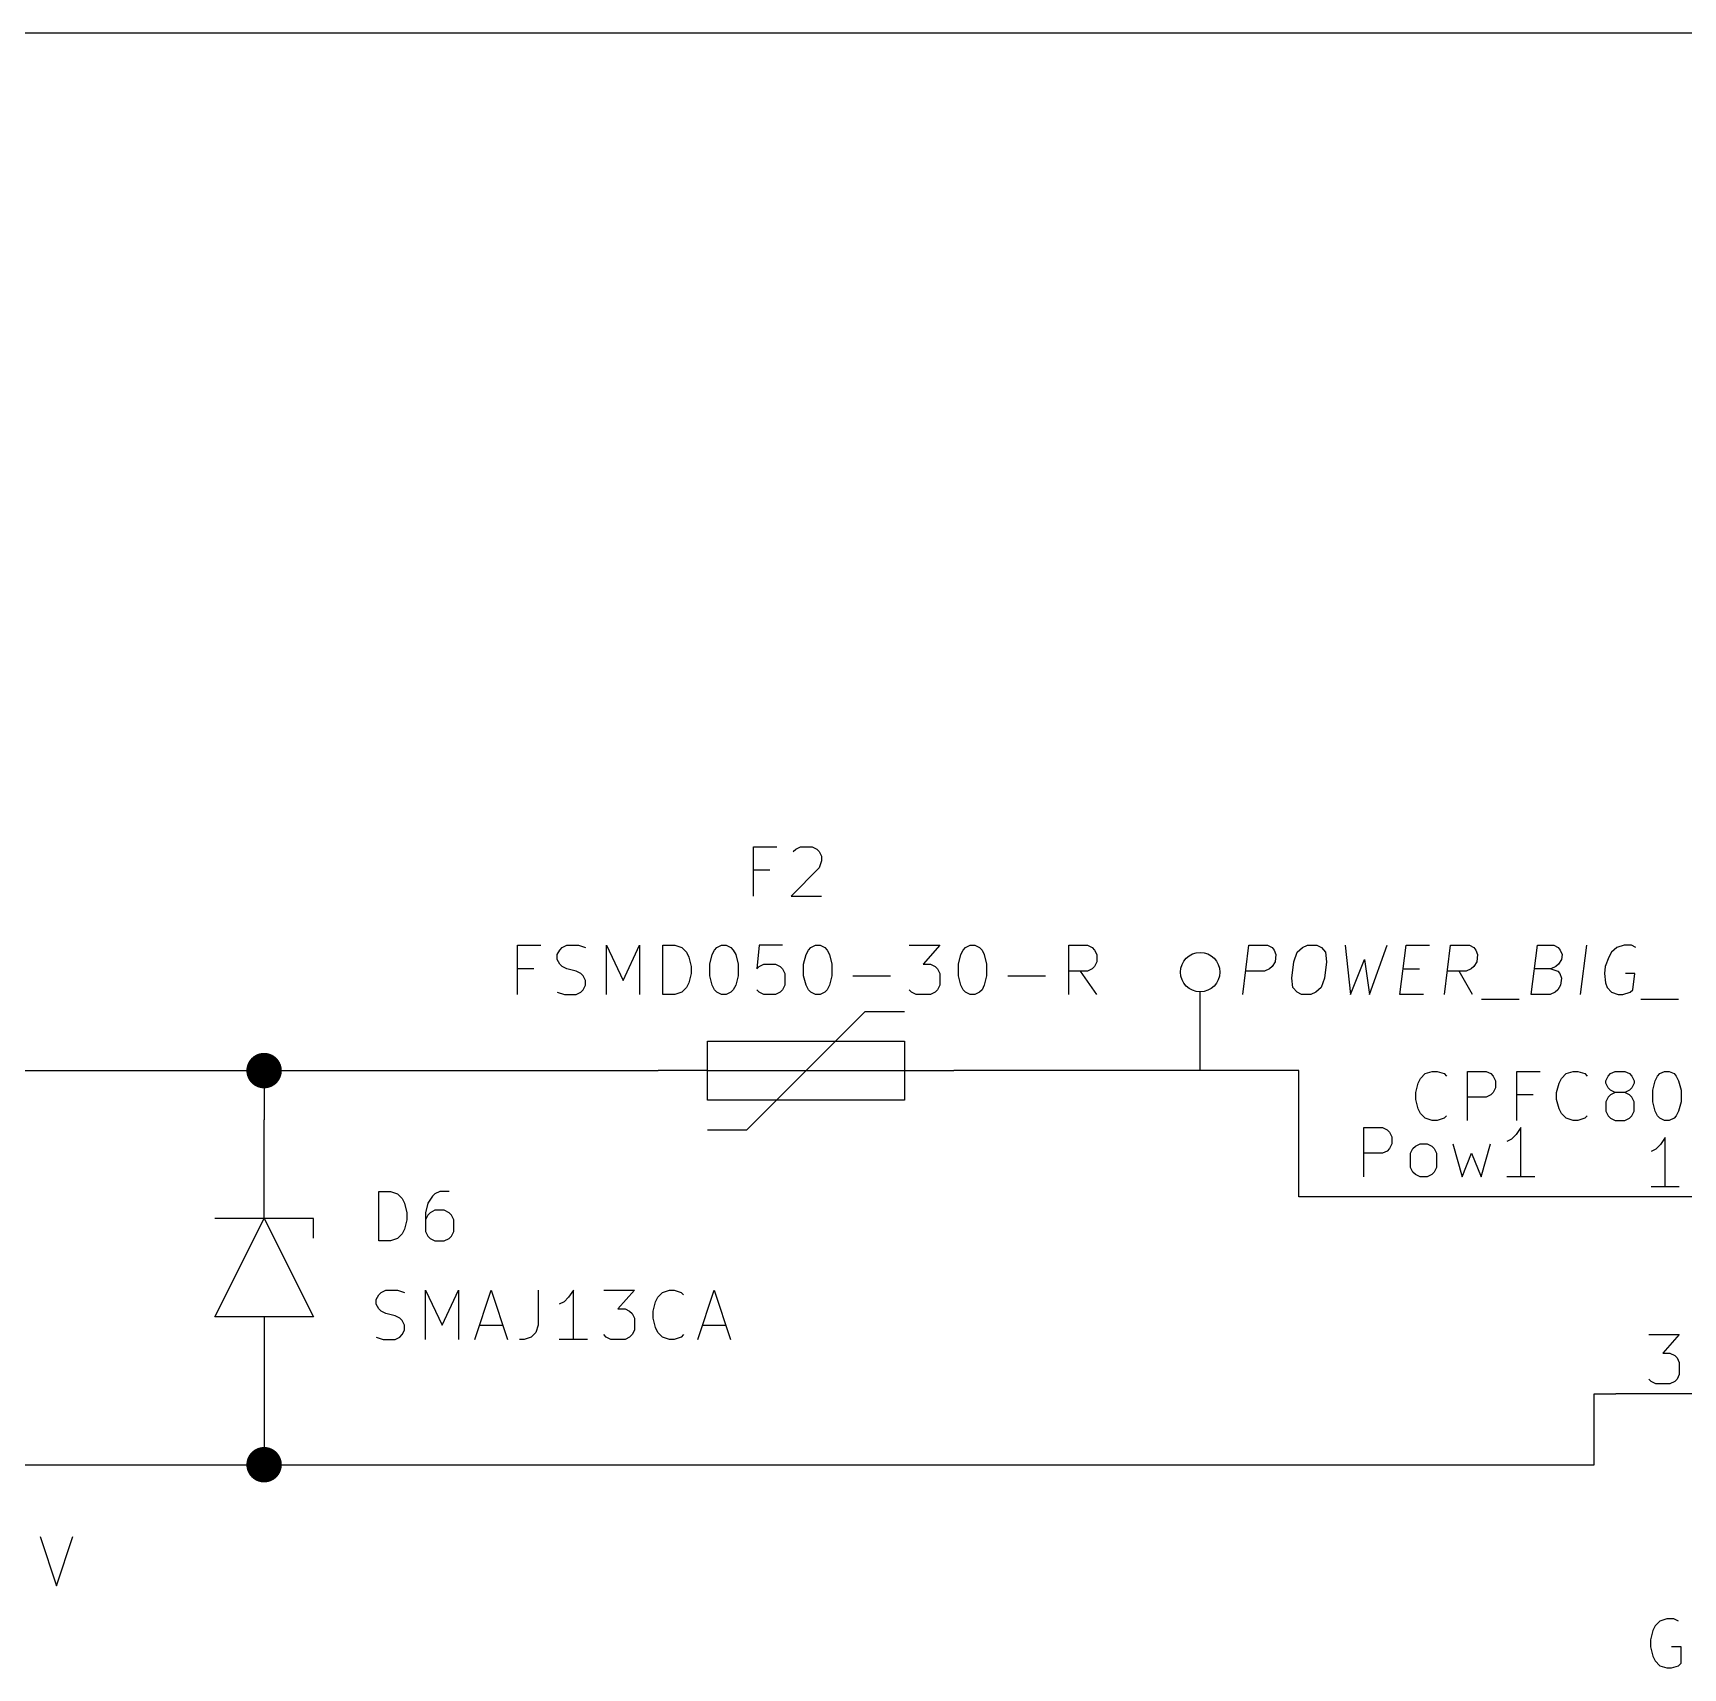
# Model space of a CAD drawing. Extents: x 0.3 to 16.3, y -11.7 to -0.2.
# Drawn here: x 6.615 to 8.29, y -1.856 to -0.197 of the extents above; entities that cross this region are included whole.
import ezdxf

# ---------------------------------------------------------------- set-up
doc = ezdxf.new("R2010")
doc.units = 0
doc.header["$MEASUREMENT"] = 0
for name, color, linetype in [('CYAN2', 4, 'CONTINUOUS'), ('GRAY1', 251, 'CONTINUOUS'), ('GREEN3', 91, 'CONTINUOUS'), ('MAGENTA2', 6, 'CONTINUOUS'), ('RED2', 1, 'CONTINUOUS'), ('RED3', 11, 'CONTINUOUS')]:
    doc.layers.add(name, color=color, linetype=linetype)

msp = doc.modelspace()

# ---------------------------------------------------------------- linework, layer by layer
at = {"layer": 'CYAN2', "linetype": 'CONTINUOUS'}
for p, q in [((7.3467, -1.0728), (7.3467, -1.0228)), ((7.3467, -1.0228), (7.3705, -1.0228)), ((7.3467, -1.0728), (7.3467, -1.0228)), ((7.3467, -1.0228), (7.3705, -1.0228)), ((7.3871, -1.0276), (7.3895, -1.0252)), ((7.3871, -1.0276), (7.3895, -1.0252)), ((7.3895, -1.0252), (7.3943, -1.0228)), ((7.3895, -1.0252), (7.3943, -1.0228)), ((7.3943, -1.0228), (7.4062, -1.0228)), ((7.3943, -1.0228), (7.4062, -1.0228)), ((7.4062, -1.0228), (7.4109, -1.0252)), ((7.4062, -1.0228), (7.4109, -1.0252)), ((7.4109, -1.0252), (7.4133, -1.0276)), ((7.4109, -1.0252), (7.4133, -1.0276)), ((7.4133, -1.0276), (7.4157, -1.0323)), ((7.4133, -1.0276), (7.4157, -1.0323)), ((7.4157, -1.0371), (7.4133, -1.0442)), ((7.4157, -1.0371), (7.4133, -1.0442)), ((7.4157, -1.0323), (7.4157, -1.0371)), ((7.4157, -1.0323), (7.4157, -1.0371)), ((7.3633, -1.0466), (7.3467, -1.0466)), ((7.3633, -1.0466), (7.3467, -1.0466)), ((7.4133, -1.0442), (7.3848, -1.0728)), ((7.4133, -1.0442), (7.3848, -1.0728)), ((7.3848, -1.0728), (7.4157, -1.0728)), ((7.3848, -1.0728), (7.4157, -1.0728)), ((7.1071, -1.1728), (7.1071, -1.1228)), ((7.1071, -1.1228), (7.131, -1.1228)), ((7.1071, -1.1728), (7.1071, -1.1228)), ((7.1071, -1.1228), (7.131, -1.1228)), ((7.1476, -1.1323), (7.15, -1.1276)), ((7.1476, -1.1323), (7.15, -1.1276)), ((7.1476, -1.1371), (7.1476, -1.1323)), ((7.1476, -1.1371), (7.1476, -1.1323)), ((7.15, -1.1418), (7.1476, -1.1371)), ((7.15, -1.1418), (7.1476, -1.1371)), ((7.15, -1.1276), (7.1524, -1.1252)), ((7.15, -1.1276), (7.1524, -1.1252)), ((7.1524, -1.1252), (7.1571, -1.1228)), ((7.1524, -1.1252), (7.1571, -1.1228)), ((7.1571, -1.1228), (7.169, -1.1228)), ((7.1571, -1.1228), (7.169, -1.1228)), ((7.169, -1.1228), (7.1762, -1.1252)), ((7.169, -1.1228), (7.1762, -1.1252)), ((7.1976, -1.1728), (7.1976, -1.1228)), ((7.1976, -1.1228), (7.2143, -1.1585)), ((7.1976, -1.1728), (7.1976, -1.1228)), ((7.1976, -1.1228), (7.2143, -1.1585)), ((7.2143, -1.1585), (7.231, -1.1228)), ((7.2143, -1.1585), (7.231, -1.1228)), ((7.231, -1.1228), (7.231, -1.1728)), ((7.231, -1.1228), (7.231, -1.1728)), ((7.2548, -1.1728), (7.2548, -1.1228)), ((7.2548, -1.1228), (7.2667, -1.1228)), ((7.2548, -1.1728), (7.2548, -1.1228)), ((7.2548, -1.1228), (7.2667, -1.1228)), ((7.2667, -1.1228), (7.2738, -1.1252)), ((7.2667, -1.1228), (7.2738, -1.1252)), ((7.2738, -1.1252), (7.2786, -1.1299)), ((7.2738, -1.1252), (7.2786, -1.1299)), ((7.2786, -1.1299), (7.281, -1.1347)), ((7.2786, -1.1299), (7.281, -1.1347)), ((7.281, -1.1347), (7.2833, -1.1442)), ((7.281, -1.1347), (7.2833, -1.1442)), ((7.3024, -1.1418), (7.3048, -1.1323)), ((7.3024, -1.1418), (7.3048, -1.1323)), ((7.3048, -1.1323), (7.3071, -1.1276)), ((7.3048, -1.1323), (7.3071, -1.1276)), ((7.3071, -1.1276), (7.3095, -1.1252)), ((7.3071, -1.1276), (7.3095, -1.1252)), ((7.3095, -1.1252), (7.3143, -1.1228)), ((7.3095, -1.1252), (7.3143, -1.1228)), ((7.3143, -1.1228), (7.319, -1.1228)), ((7.3143, -1.1228), (7.319, -1.1228)), ((7.319, -1.1228), (7.3238, -1.1252)), ((7.319, -1.1228), (7.3238, -1.1252)), ((7.3238, -1.1252), (7.3262, -1.1276)), ((7.3238, -1.1252), (7.3262, -1.1276)), ((7.3262, -1.1276), (7.3286, -1.1323)), ((7.3262, -1.1276), (7.3286, -1.1323)), ((7.3286, -1.1323), (7.331, -1.1418)), ((7.3286, -1.1323), (7.331, -1.1418)), ((7.3524, -1.1228), (7.35, -1.1466)), ((7.3524, -1.1228), (7.35, -1.1466)), ((7.3762, -1.1228), (7.3524, -1.1228)), ((7.3762, -1.1228), (7.3524, -1.1228)), ((7.3976, -1.1418), (7.4, -1.1323)), ((7.3976, -1.1418), (7.4, -1.1323)), ((7.4, -1.1323), (7.4024, -1.1276)), ((7.4, -1.1323), (7.4024, -1.1276)), ((7.4024, -1.1276), (7.4048, -1.1252)), ((7.4024, -1.1276), (7.4048, -1.1252)), ((7.4048, -1.1252), (7.4095, -1.1228)), ((7.4048, -1.1252), (7.4095, -1.1228)), ((7.4095, -1.1228), (7.4143, -1.1228)), ((7.4095, -1.1228), (7.4143, -1.1228)), ((7.4143, -1.1228), (7.419, -1.1252)), ((7.4143, -1.1228), (7.419, -1.1252)), ((7.419, -1.1252), (7.4214, -1.1276)), ((7.419, -1.1252), (7.4214, -1.1276)), ((7.4214, -1.1276), (7.4238, -1.1323)), ((7.4214, -1.1276), (7.4238, -1.1323)), ((7.4238, -1.1323), (7.4262, -1.1418)), ((7.4238, -1.1323), (7.4262, -1.1418)), ((7.5048, -1.1228), (7.5357, -1.1228)), ((7.5048, -1.1228), (7.5357, -1.1228)), ((7.5357, -1.1228), (7.519, -1.1418)), ((7.5357, -1.1228), (7.519, -1.1418)), ((7.5548, -1.1418), (7.5571, -1.1323)), ((7.5548, -1.1418), (7.5571, -1.1323)), ((7.5571, -1.1323), (7.5595, -1.1276)), ((7.5571, -1.1323), (7.5595, -1.1276)), ((7.5595, -1.1276), (7.5619, -1.1252)), ((7.5595, -1.1276), (7.5619, -1.1252)), ((7.5619, -1.1252), (7.5667, -1.1228)), ((7.5619, -1.1252), (7.5667, -1.1228)), ((7.5667, -1.1228), (7.5714, -1.1228)), ((7.5667, -1.1228), (7.5714, -1.1228)), ((7.5714, -1.1228), (7.5762, -1.1252)), ((7.5714, -1.1228), (7.5762, -1.1252)), ((7.5762, -1.1252), (7.5786, -1.1276)), ((7.5762, -1.1252), (7.5786, -1.1276)), ((7.5786, -1.1276), (7.5809, -1.1323)), ((7.5786, -1.1276), (7.5809, -1.1323)), ((7.5809, -1.1323), (7.5833, -1.1418)), ((7.5809, -1.1323), (7.5833, -1.1418)), ((7.6667, -1.1728), (7.6667, -1.1228)), ((7.6667, -1.1228), (7.6857, -1.1228)), ((7.6667, -1.1728), (7.6667, -1.1228)), ((7.6667, -1.1228), (7.6857, -1.1228)), ((7.6857, -1.1228), (7.6905, -1.1252)), ((7.6857, -1.1228), (7.6905, -1.1252)), ((7.6905, -1.1252), (7.6929, -1.1276)), ((7.6905, -1.1252), (7.6929, -1.1276)), ((7.6929, -1.1276), (7.6952, -1.1323)), ((7.6929, -1.1276), (7.6952, -1.1323)), ((7.6952, -1.1323), (7.6952, -1.1395)), ((7.6952, -1.1323), (7.6952, -1.1395)), ((7.1238, -1.1466), (7.1071, -1.1466)), ((7.1238, -1.1466), (7.1071, -1.1466)), ((7.1524, -1.1442), (7.15, -1.1418)), ((7.1524, -1.1442), (7.15, -1.1418)), ((7.1571, -1.1466), (7.1524, -1.1442)), ((7.1571, -1.1466), (7.1524, -1.1442)), ((7.1667, -1.149), (7.1571, -1.1466)), ((7.1667, -1.149), (7.1571, -1.1466)), ((7.1714, -1.1514), (7.1667, -1.149)), ((7.1714, -1.1514), (7.1667, -1.149)), ((7.1738, -1.1538), (7.1714, -1.1514)), ((7.1738, -1.1538), (7.1714, -1.1514)), ((7.1762, -1.1585), (7.1738, -1.1538)), ((7.1762, -1.1585), (7.1738, -1.1538)), ((7.2833, -1.1514), (7.281, -1.1609)), ((7.2833, -1.1514), (7.281, -1.1609)), ((7.2833, -1.1442), (7.2833, -1.1514)), ((7.2833, -1.1442), (7.2833, -1.1514)), ((7.3024, -1.1538), (7.3024, -1.1418)), ((7.3024, -1.1538), (7.3024, -1.1418)), ((7.3048, -1.1633), (7.3024, -1.1538)), ((7.3048, -1.1633), (7.3024, -1.1538)), ((7.331, -1.1538), (7.3286, -1.1633)), ((7.331, -1.1538), (7.3286, -1.1633)), ((7.331, -1.1418), (7.331, -1.1538)), ((7.331, -1.1418), (7.331, -1.1538)), ((7.35, -1.1466), (7.3524, -1.1442)), ((7.35, -1.1466), (7.3524, -1.1442)), ((7.3524, -1.1442), (7.3571, -1.1418)), ((7.3524, -1.1442), (7.3571, -1.1418)), ((7.3571, -1.1418), (7.369, -1.1418)), ((7.3571, -1.1418), (7.369, -1.1418)), ((7.369, -1.1418), (7.3738, -1.1442)), ((7.369, -1.1418), (7.3738, -1.1442)), ((7.3738, -1.1442), (7.3762, -1.1466)), ((7.3738, -1.1442), (7.3762, -1.1466)), ((7.3762, -1.1466), (7.3786, -1.1514)), ((7.3762, -1.1466), (7.3786, -1.1514)), ((7.3786, -1.1514), (7.3786, -1.1633)), ((7.3786, -1.1514), (7.3786, -1.1633)), ((7.3976, -1.1538), (7.3976, -1.1418)), ((7.3976, -1.1538), (7.3976, -1.1418)), ((7.4, -1.1633), (7.3976, -1.1538)), ((7.4, -1.1633), (7.3976, -1.1538)), ((7.4262, -1.1538), (7.4238, -1.1633)), ((7.4262, -1.1538), (7.4238, -1.1633)), ((7.4262, -1.1418), (7.4262, -1.1538)), ((7.4262, -1.1418), (7.4262, -1.1538)), ((7.4476, -1.1538), (7.4857, -1.1538)), ((7.4476, -1.1538), (7.4857, -1.1538)), ((7.519, -1.1418), (7.5262, -1.1418)), ((7.519, -1.1418), (7.5262, -1.1418)), ((7.5262, -1.1418), (7.5309, -1.1442)), ((7.5262, -1.1418), (7.5309, -1.1442)), ((7.5309, -1.1442), (7.5333, -1.1466)), ((7.5309, -1.1442), (7.5333, -1.1466)), ((7.5333, -1.1466), (7.5357, -1.1514)), ((7.5333, -1.1466), (7.5357, -1.1514)), ((7.5357, -1.1514), (7.5357, -1.1633)), ((7.5357, -1.1514), (7.5357, -1.1633)), ((7.5548, -1.1538), (7.5548, -1.1418)), ((7.5548, -1.1538), (7.5548, -1.1418)), ((7.5571, -1.1633), (7.5548, -1.1538)), ((7.5571, -1.1633), (7.5548, -1.1538)), ((7.5833, -1.1538), (7.5809, -1.1633)), ((7.5833, -1.1538), (7.5809, -1.1633)), ((7.5833, -1.1418), (7.5833, -1.1538)), ((7.5833, -1.1418), (7.5833, -1.1538)), ((7.6048, -1.1538), (7.6429, -1.1538)), ((7.6048, -1.1538), (7.6429, -1.1538)), ((7.6857, -1.149), (7.6667, -1.149)), ((7.6857, -1.149), (7.6667, -1.149)), ((7.6952, -1.1728), (7.6786, -1.149)), ((7.6952, -1.1728), (7.6786, -1.149)), ((7.6905, -1.1466), (7.6857, -1.149)), ((7.6905, -1.1466), (7.6857, -1.149)), ((7.6929, -1.1442), (7.6905, -1.1466)), ((7.6929, -1.1442), (7.6905, -1.1466)), ((7.6952, -1.1395), (7.6929, -1.1442)), ((7.6952, -1.1395), (7.6929, -1.1442)), ((7.1476, -1.1704), (7.1548, -1.1728)), ((7.1476, -1.1704), (7.1548, -1.1728)), ((7.1667, -1.1728), (7.1714, -1.1704)), ((7.1667, -1.1728), (7.1714, -1.1704)), ((7.1714, -1.1704), (7.1738, -1.168)), ((7.1714, -1.1704), (7.1738, -1.168)), ((7.1738, -1.168), (7.1762, -1.1633)), ((7.1738, -1.168), (7.1762, -1.1633)), ((7.1762, -1.1633), (7.1762, -1.1585)), ((7.1762, -1.1633), (7.1762, -1.1585)), ((7.2738, -1.1704), (7.2667, -1.1728)), ((7.2738, -1.1704), (7.2667, -1.1728)), ((7.2786, -1.1657), (7.2738, -1.1704)), ((7.2786, -1.1657), (7.2738, -1.1704)), ((7.281, -1.1609), (7.2786, -1.1657)), ((7.281, -1.1609), (7.2786, -1.1657)), ((7.3071, -1.168), (7.3048, -1.1633)), ((7.3071, -1.168), (7.3048, -1.1633)), ((7.3095, -1.1704), (7.3071, -1.168)), ((7.3095, -1.1704), (7.3071, -1.168)), ((7.3143, -1.1728), (7.3095, -1.1704)), ((7.3143, -1.1728), (7.3095, -1.1704)), ((7.3238, -1.1704), (7.319, -1.1728)), ((7.3238, -1.1704), (7.319, -1.1728)), ((7.3262, -1.168), (7.3238, -1.1704)), ((7.3262, -1.168), (7.3238, -1.1704)), ((7.3286, -1.1633), (7.3262, -1.168)), ((7.3286, -1.1633), (7.3262, -1.168)), ((7.3524, -1.1704), (7.35, -1.168)), ((7.3524, -1.1704), (7.35, -1.168)), ((7.3571, -1.1728), (7.3524, -1.1704)), ((7.3571, -1.1728), (7.3524, -1.1704)), ((7.3738, -1.1704), (7.369, -1.1728)), ((7.3738, -1.1704), (7.369, -1.1728)), ((7.3762, -1.168), (7.3738, -1.1704)), ((7.3762, -1.168), (7.3738, -1.1704)), ((7.3786, -1.1633), (7.3762, -1.168)), ((7.3786, -1.1633), (7.3762, -1.168)), ((7.4024, -1.168), (7.4, -1.1633)), ((7.4024, -1.168), (7.4, -1.1633)), ((7.4048, -1.1704), (7.4024, -1.168)), ((7.4048, -1.1704), (7.4024, -1.168)), ((7.4095, -1.1728), (7.4048, -1.1704)), ((7.4095, -1.1728), (7.4048, -1.1704)), ((7.419, -1.1704), (7.4143, -1.1728)), ((7.419, -1.1704), (7.4143, -1.1728)), ((7.4214, -1.168), (7.419, -1.1704)), ((7.4214, -1.168), (7.419, -1.1704)), ((7.4238, -1.1633), (7.4214, -1.168)), ((7.4238, -1.1633), (7.4214, -1.168)), ((7.5071, -1.1704), (7.5048, -1.168)), ((7.5071, -1.1704), (7.5048, -1.168)), ((7.5119, -1.1728), (7.5071, -1.1704)), ((7.5119, -1.1728), (7.5071, -1.1704)), ((7.5309, -1.1704), (7.5262, -1.1728)), ((7.5309, -1.1704), (7.5262, -1.1728)), ((7.5333, -1.168), (7.5309, -1.1704)), ((7.5333, -1.168), (7.5309, -1.1704)), ((7.5357, -1.1633), (7.5333, -1.168)), ((7.5357, -1.1633), (7.5333, -1.168)), ((7.5595, -1.168), (7.5571, -1.1633)), ((7.5595, -1.168), (7.5571, -1.1633)), ((7.5619, -1.1704), (7.5595, -1.168)), ((7.5619, -1.1704), (7.5595, -1.168)), ((7.5667, -1.1728), (7.5619, -1.1704)), ((7.5667, -1.1728), (7.5619, -1.1704)), ((7.5762, -1.1704), (7.5714, -1.1728)), ((7.5762, -1.1704), (7.5714, -1.1728)), ((7.5786, -1.168), (7.5762, -1.1704)), ((7.5786, -1.168), (7.5762, -1.1704)), ((7.5809, -1.1633), (7.5786, -1.168)), ((7.5809, -1.1633), (7.5786, -1.168)), ((7.1548, -1.1728), (7.1667, -1.1728)), ((7.1548, -1.1728), (7.1667, -1.1728)), ((7.2667, -1.1728), (7.2548, -1.1728)), ((7.2667, -1.1728), (7.2548, -1.1728)), ((7.319, -1.1728), (7.3143, -1.1728)), ((7.319, -1.1728), (7.3143, -1.1728)), ((7.369, -1.1728), (7.3571, -1.1728)), ((7.369, -1.1728), (7.3571, -1.1728)), ((7.4143, -1.1728), (7.4095, -1.1728)), ((7.4143, -1.1728), (7.4095, -1.1728)), ((7.5262, -1.1728), (7.5119, -1.1728)), ((7.5262, -1.1728), (7.5119, -1.1728)), ((7.5714, -1.1728), (7.5667, -1.1728)), ((7.5714, -1.1728), (7.5667, -1.1728)), ((8.0237, -1.2579), (8.0285, -1.2531)), ((8.0285, -1.2531), (8.0356, -1.2508)), ((8.0356, -1.2508), (8.0404, -1.2508)), ((8.0404, -1.2508), (8.0475, -1.2531)), ((8.0475, -1.2531), (8.0499, -1.2555)), ((8.0713, -1.3008), (8.0713, -1.2508)), ((8.0713, -1.2508), (8.0904, -1.2508)), ((8.0904, -1.2508), (8.0951, -1.2531)), ((8.0951, -1.2531), (8.0975, -1.2555)), ((8.0975, -1.2555), (8.0999, -1.2603)), ((8.1213, -1.3008), (8.1213, -1.2508)), ((8.1213, -1.2508), (8.1451, -1.2508)), ((8.1666, -1.2579), (8.1713, -1.2531)), ((8.1713, -1.2531), (8.1785, -1.2508)), ((8.1785, -1.2508), (8.1832, -1.2508)), ((8.1832, -1.2508), (8.1904, -1.2531)), ((8.1904, -1.2531), (8.1928, -1.2555)), ((8.2118, -1.2603), (8.2142, -1.2555)), ((8.2142, -1.2555), (8.2166, -1.2531)), ((8.2166, -1.2531), (8.2213, -1.2508)), ((8.2213, -1.2508), (8.2309, -1.2508)), ((8.2309, -1.2508), (8.2356, -1.2531)), ((8.2356, -1.2531), (8.238, -1.2555)), ((8.238, -1.2555), (8.2404, -1.2603)), ((8.2618, -1.2603), (8.2642, -1.2555)), ((8.2642, -1.2555), (8.2666, -1.2531)), ((8.2666, -1.2531), (8.2713, -1.2508)), ((8.2713, -1.2508), (8.2761, -1.2508)), ((8.2761, -1.2508), (8.2809, -1.2531)), ((8.2809, -1.2531), (8.2832, -1.2555)), ((8.2832, -1.2555), (8.2856, -1.2603)), ((8.019, -1.2722), (8.0213, -1.2627)), ((8.019, -1.2793), (8.019, -1.2722)), ((8.0213, -1.2627), (8.0237, -1.2579)), ((8.0975, -1.2722), (8.0951, -1.2746)), ((8.0999, -1.2674), (8.0975, -1.2722)), ((8.0999, -1.2603), (8.0999, -1.2674)), ((8.1618, -1.2722), (8.1642, -1.2627)), ((8.1618, -1.2793), (8.1618, -1.2722)), ((8.1642, -1.2627), (8.1666, -1.2579)), ((8.2118, -1.2627), (8.2118, -1.2603)), ((8.2142, -1.2674), (8.2118, -1.2627)), ((8.2166, -1.2698), (8.2142, -1.2674)), ((8.2213, -1.2722), (8.2166, -1.2698)), ((8.2213, -1.2722), (8.2166, -1.2746)), ((8.2309, -1.2722), (8.2213, -1.2722)), ((8.2356, -1.2698), (8.2309, -1.2722)), ((8.2356, -1.2746), (8.2309, -1.2722)), ((8.238, -1.2674), (8.2356, -1.2698)), ((8.2404, -1.2627), (8.238, -1.2674)), ((8.2404, -1.2603), (8.2404, -1.2627)), ((8.2594, -1.2698), (8.2618, -1.2603)), ((8.2594, -1.2817), (8.2594, -1.2698)), ((8.2856, -1.2603), (8.288, -1.2698)), ((8.288, -1.2698), (8.288, -1.2817)), ((8.0213, -1.2889), (8.019, -1.2793)), ((8.0237, -1.2936), (8.0213, -1.2889)), ((8.0904, -1.2769), (8.0713, -1.2769)), ((8.0951, -1.2746), (8.0904, -1.2769)), ((8.138, -1.2746), (8.1213, -1.2746)), ((8.1642, -1.2889), (8.1618, -1.2793)), ((8.1666, -1.2936), (8.1642, -1.2889)), ((8.2142, -1.2769), (8.2118, -1.2817)), ((8.2118, -1.2817), (8.2118, -1.2912)), ((8.2166, -1.2746), (8.2142, -1.2769)), ((8.238, -1.2769), (8.2356, -1.2746)), ((8.2404, -1.2817), (8.238, -1.2769)), ((8.2404, -1.2912), (8.2404, -1.2817)), ((8.2618, -1.2912), (8.2594, -1.2817)), ((8.288, -1.2817), (8.2856, -1.2912)), ((8.0285, -1.2984), (8.0237, -1.2936)), ((8.0356, -1.3008), (8.0285, -1.2984)), ((8.0404, -1.3008), (8.0356, -1.3008)), ((8.0475, -1.2984), (8.0404, -1.3008)), ((8.0499, -1.296), (8.0475, -1.2984)), ((8.1713, -1.2984), (8.1666, -1.2936)), ((8.1785, -1.3008), (8.1713, -1.2984)), ((8.1832, -1.3008), (8.1785, -1.3008)), ((8.1904, -1.2984), (8.1832, -1.3008)), ((8.1928, -1.296), (8.1904, -1.2984)), ((8.2118, -1.2912), (8.2142, -1.296)), ((8.2142, -1.296), (8.2166, -1.2984)), ((8.2166, -1.2984), (8.2213, -1.3008)), ((8.2213, -1.3008), (8.2309, -1.3008)), ((8.2309, -1.3008), (8.2356, -1.2984)), ((8.2356, -1.2984), (8.238, -1.296)), ((8.238, -1.296), (8.2404, -1.2912)), ((8.2642, -1.296), (8.2618, -1.2912)), ((8.2666, -1.2984), (8.2642, -1.296)), ((8.2713, -1.3008), (8.2666, -1.2984)), ((8.2761, -1.3008), (8.2713, -1.3008)), ((8.2809, -1.2984), (8.2761, -1.3008)), ((8.2832, -1.296), (8.2809, -1.2984)), ((8.2856, -1.2912), (8.2832, -1.296)), ((6.9663, -1.4228), (6.9663, -1.3728)), ((6.9663, -1.3728), (6.9782, -1.3728)), ((6.9663, -1.4228), (6.9663, -1.3728)), ((6.9663, -1.3728), (6.9782, -1.3728)), ((6.9782, -1.3728), (6.9853, -1.3752)), ((6.9782, -1.3728), (6.9853, -1.3752)), ((7.0282, -1.3728), (7.0234, -1.3752)), ((7.0282, -1.3728), (7.0234, -1.3752)), ((7.0377, -1.3728), (7.0282, -1.3728)), ((7.0377, -1.3728), (7.0282, -1.3728)), ((6.9853, -1.3752), (6.9901, -1.3799)), ((6.9853, -1.3752), (6.9901, -1.3799)), ((6.9901, -1.3799), (6.9925, -1.3847)), ((6.9901, -1.3799), (6.9925, -1.3847)), ((6.9925, -1.3847), (6.9949, -1.3942)), ((6.9925, -1.3847), (6.9949, -1.3942)), ((7.0163, -1.3847), (7.0139, -1.3942)), ((7.0163, -1.3847), (7.0139, -1.3942)), ((7.021, -1.3776), (7.0163, -1.3847)), ((7.021, -1.3776), (7.0163, -1.3847)), ((7.0234, -1.3752), (7.021, -1.3776)), ((7.0234, -1.3752), (7.021, -1.3776)), ((6.9949, -1.4014), (6.9925, -1.4109)), ((6.9949, -1.4014), (6.9925, -1.4109)), ((6.9949, -1.3942), (6.9949, -1.4014)), ((6.9949, -1.3942), (6.9949, -1.4014)), ((7.0139, -1.3942), (7.0139, -1.4133)), ((7.0139, -1.3942), (7.0139, -1.4133)), ((7.0163, -1.3966), (7.0139, -1.4014)), ((7.0163, -1.3966), (7.0139, -1.4014)), ((7.0187, -1.3942), (7.0163, -1.3966)), ((7.0187, -1.3942), (7.0163, -1.3966)), ((7.0234, -1.3918), (7.0187, -1.3942)), ((7.0234, -1.3918), (7.0187, -1.3942)), ((7.0329, -1.3918), (7.0234, -1.3918)), ((7.0329, -1.3918), (7.0234, -1.3918)), ((7.0377, -1.3942), (7.0329, -1.3918)), ((7.0377, -1.3942), (7.0329, -1.3918)), ((7.0401, -1.3966), (7.0377, -1.3942)), ((7.0401, -1.3966), (7.0377, -1.3942)), ((7.0425, -1.4014), (7.0401, -1.3966)), ((7.0425, -1.4014), (7.0401, -1.3966)), ((7.0425, -1.4133), (7.0425, -1.4014)), ((7.0425, -1.4133), (7.0425, -1.4014)), ((6.9782, -1.4228), (6.9663, -1.4228)), ((6.9782, -1.4228), (6.9663, -1.4228)), ((6.9853, -1.4204), (6.9782, -1.4228)), ((6.9853, -1.4204), (6.9782, -1.4228)), ((6.9901, -1.4157), (6.9853, -1.4204)), ((6.9901, -1.4157), (6.9853, -1.4204)), ((6.9925, -1.4109), (6.9901, -1.4157)), ((6.9925, -1.4109), (6.9901, -1.4157)), ((7.0139, -1.4133), (7.0163, -1.418)), ((7.0139, -1.4133), (7.0163, -1.418)), ((7.0163, -1.418), (7.0187, -1.4204)), ((7.0163, -1.418), (7.0187, -1.4204)), ((7.0187, -1.4204), (7.0234, -1.4228)), ((7.0187, -1.4204), (7.0234, -1.4228)), ((7.0234, -1.4228), (7.0329, -1.4228)), ((7.0234, -1.4228), (7.0329, -1.4228)), ((7.0329, -1.4228), (7.0377, -1.4204)), ((7.0329, -1.4228), (7.0377, -1.4204)), ((7.0377, -1.4204), (7.0401, -1.418)), ((7.0377, -1.4204), (7.0401, -1.418)), ((7.0401, -1.418), (7.0425, -1.4133)), ((7.0401, -1.418), (7.0425, -1.4133)), ((6.9687, -1.4752), (6.9734, -1.4728)), ((6.9687, -1.4752), (6.9734, -1.4728)), ((6.9734, -1.4728), (6.9853, -1.4728)), ((6.9734, -1.4728), (6.9853, -1.4728)), ((6.9853, -1.4728), (6.9925, -1.4752)), ((6.9853, -1.4728), (6.9925, -1.4752)), ((7.0139, -1.5228), (7.0139, -1.4728)), ((7.0139, -1.4728), (7.0306, -1.5085)), ((7.0139, -1.5228), (7.0139, -1.4728)), ((7.0139, -1.4728), (7.0306, -1.5085)), ((7.0306, -1.5085), (7.0472, -1.4728)), ((7.0306, -1.5085), (7.0472, -1.4728)), ((7.0472, -1.4728), (7.0472, -1.5228)), ((7.0472, -1.4728), (7.0472, -1.5228)), ((7.0639, -1.5228), (7.0806, -1.4728)), ((7.0639, -1.5228), (7.0806, -1.4728)), ((7.0806, -1.4728), (7.0972, -1.5228)), ((7.0806, -1.4728), (7.0972, -1.5228)), ((7.1282, -1.4728), (7.1282, -1.5085)), ((7.1282, -1.4728), (7.1282, -1.5085)), ((7.1639, -1.4728), (7.1591, -1.4799)), ((7.1639, -1.4728), (7.1591, -1.4799)), ((7.1639, -1.5228), (7.1639, -1.4728)), ((7.1639, -1.5228), (7.1639, -1.4728)), ((7.1949, -1.4728), (7.2258, -1.4728)), ((7.1949, -1.4728), (7.2258, -1.4728)), ((7.2258, -1.4728), (7.2091, -1.4918)), ((7.2258, -1.4728), (7.2091, -1.4918)), ((7.2544, -1.4752), (7.2615, -1.4728)), ((7.2544, -1.4752), (7.2615, -1.4728)), ((7.2615, -1.4728), (7.2663, -1.4728)), ((7.2615, -1.4728), (7.2663, -1.4728)), ((7.2663, -1.4728), (7.2734, -1.4752)), ((7.2663, -1.4728), (7.2734, -1.4752)), ((7.2901, -1.5228), (7.3068, -1.4728)), ((7.2901, -1.5228), (7.3068, -1.4728)), ((7.3068, -1.4728), (7.3234, -1.5228)), ((7.3068, -1.4728), (7.3234, -1.5228)), ((6.9639, -1.4823), (6.9663, -1.4776)), ((6.9639, -1.4823), (6.9663, -1.4776)), ((6.9639, -1.4871), (6.9639, -1.4823)), ((6.9639, -1.4871), (6.9639, -1.4823)), ((6.9663, -1.4918), (6.9639, -1.4871)), ((6.9663, -1.4918), (6.9639, -1.4871)), ((6.9663, -1.4776), (6.9687, -1.4752)), ((6.9663, -1.4776), (6.9687, -1.4752)), ((7.1544, -1.4847), (7.1496, -1.4871)), ((7.1544, -1.4847), (7.1496, -1.4871)), ((7.1591, -1.4799), (7.1544, -1.4847)), ((7.1591, -1.4799), (7.1544, -1.4847)), ((7.2449, -1.4942), (7.2472, -1.4847)), ((7.2449, -1.4942), (7.2472, -1.4847)), ((7.2472, -1.4847), (7.2496, -1.4799)), ((7.2472, -1.4847), (7.2496, -1.4799)), ((7.2496, -1.4799), (7.2544, -1.4752)), ((7.2496, -1.4799), (7.2544, -1.4752)), ((7.2734, -1.4752), (7.2758, -1.4776)), ((7.2734, -1.4752), (7.2758, -1.4776)), ((6.9687, -1.4942), (6.9663, -1.4918)), ((6.9687, -1.4942), (6.9663, -1.4918)), ((6.9734, -1.4966), (6.9687, -1.4942)), ((6.9734, -1.4966), (6.9687, -1.4942)), ((6.9829, -1.499), (6.9734, -1.4966)), ((6.9829, -1.499), (6.9734, -1.4966)), ((6.9877, -1.5014), (6.9829, -1.499)), ((6.9877, -1.5014), (6.9829, -1.499)), ((6.9901, -1.5038), (6.9877, -1.5014)), ((6.9901, -1.5038), (6.9877, -1.5014)), ((6.9925, -1.5085), (6.9901, -1.5038)), ((6.9925, -1.5085), (6.9901, -1.5038)), ((7.2091, -1.4918), (7.2163, -1.4918)), ((7.2091, -1.4918), (7.2163, -1.4918)), ((7.2163, -1.4918), (7.221, -1.4942)), ((7.2163, -1.4918), (7.221, -1.4942)), ((7.221, -1.4942), (7.2234, -1.4966)), ((7.221, -1.4942), (7.2234, -1.4966)), ((7.2234, -1.4966), (7.2258, -1.5014)), ((7.2234, -1.4966), (7.2258, -1.5014)), ((7.2258, -1.5014), (7.2258, -1.5133)), ((7.2258, -1.5014), (7.2258, -1.5133)), ((7.2449, -1.5014), (7.2449, -1.4942)), ((7.2449, -1.5014), (7.2449, -1.4942)), ((7.2472, -1.5109), (7.2449, -1.5014)), ((7.2472, -1.5109), (7.2449, -1.5014)), ((6.9639, -1.5204), (6.971, -1.5228)), ((6.9639, -1.5204), (6.971, -1.5228)), ((6.971, -1.5228), (6.9829, -1.5228)), ((6.971, -1.5228), (6.9829, -1.5228)), ((6.9829, -1.5228), (6.9877, -1.5204)), ((6.9829, -1.5228), (6.9877, -1.5204)), ((6.9877, -1.5204), (6.9901, -1.518)), ((6.9877, -1.5204), (6.9901, -1.518)), ((6.9901, -1.518), (6.9925, -1.5133)), ((6.9901, -1.518), (6.9925, -1.5133)), ((6.9925, -1.5133), (6.9925, -1.5085)), ((6.9925, -1.5133), (6.9925, -1.5085)), ((7.0687, -1.5085), (7.0925, -1.5085)), ((7.0687, -1.5085), (7.0925, -1.5085)), ((7.1139, -1.5228), (7.1091, -1.5228)), ((7.1139, -1.5228), (7.1091, -1.5228)), ((7.121, -1.5204), (7.1139, -1.5228)), ((7.121, -1.5204), (7.1139, -1.5228)), ((7.1258, -1.5157), (7.121, -1.5204)), ((7.1258, -1.5157), (7.121, -1.5204)), ((7.1282, -1.5085), (7.1258, -1.5157)), ((7.1282, -1.5085), (7.1258, -1.5157)), ((7.1782, -1.5228), (7.1496, -1.5228)), ((7.1782, -1.5228), (7.1496, -1.5228)), ((7.1972, -1.5204), (7.1949, -1.518)), ((7.1972, -1.5204), (7.1949, -1.518)), ((7.202, -1.5228), (7.1972, -1.5204)), ((7.202, -1.5228), (7.1972, -1.5204)), ((7.2163, -1.5228), (7.202, -1.5228)), ((7.2163, -1.5228), (7.202, -1.5228)), ((7.221, -1.5204), (7.2163, -1.5228)), ((7.221, -1.5204), (7.2163, -1.5228)), ((7.2234, -1.518), (7.221, -1.5204)), ((7.2234, -1.518), (7.221, -1.5204)), ((7.2258, -1.5133), (7.2234, -1.518)), ((7.2258, -1.5133), (7.2234, -1.518)), ((7.2496, -1.5157), (7.2472, -1.5109)), ((7.2496, -1.5157), (7.2472, -1.5109)), ((7.2544, -1.5204), (7.2496, -1.5157)), ((7.2544, -1.5204), (7.2496, -1.5157)), ((7.2615, -1.5228), (7.2544, -1.5204)), ((7.2615, -1.5228), (7.2544, -1.5204)), ((7.2663, -1.5228), (7.2615, -1.5228)), ((7.2663, -1.5228), (7.2615, -1.5228)), ((7.2734, -1.5204), (7.2663, -1.5228)), ((7.2734, -1.5204), (7.2663, -1.5228)), ((7.2758, -1.518), (7.2734, -1.5204)), ((7.2758, -1.518), (7.2734, -1.5204)), ((7.2949, -1.5085), (7.3187, -1.5085)), ((7.2949, -1.5085), (7.3187, -1.5085)), ((6.6226, -1.7228), (6.6393, -1.7728)), ((6.6393, -1.7728), (6.6559, -1.7228)), ((8.2737, -1.8063), (8.2666, -1.8087)), ((8.2808, -1.8063), (8.2737, -1.8063)), ((8.2856, -1.8087), (8.2808, -1.8063)), ((8.2594, -1.8182), (8.257, -1.8278)), ((8.2618, -1.8135), (8.2594, -1.8182)), ((8.2666, -1.8087), (8.2618, -1.8135)), ((8.257, -1.8278), (8.257, -1.8349)), ((8.257, -1.8349), (8.2594, -1.8444)), ((8.288, -1.8349), (8.2785, -1.8349)), ((8.288, -1.8516), (8.288, -1.8349)), ((8.2594, -1.8444), (8.2618, -1.8492)), ((8.2618, -1.8492), (8.2666, -1.854)), ((8.2666, -1.854), (8.2737, -1.8563)), ((8.2737, -1.8563), (8.2785, -1.8563)), ((8.2785, -1.8563), (8.2856, -1.854)), ((8.2856, -1.854), (8.288, -1.8516))]:
    msp.add_line(p, q, dxfattribs=at)
at = {"layer": 'GRAY1', "linetype": 'CONTINUOUS'}
for p, q in [((7.8, -1.25), (7.8, -1.17)), ((7.966, -1.3578), (7.966, -1.3078)), ((7.966, -1.3078), (7.9851, -1.3078)), ((7.9851, -1.3078), (7.9898, -1.3101)), ((7.9898, -1.3101), (7.9922, -1.3125)), ((7.9922, -1.3125), (7.9946, -1.3173)), ((7.9946, -1.3173), (7.9946, -1.3244)), ((8.116, -1.3197), (8.1113, -1.322)), ((8.1208, -1.3149), (8.116, -1.3197)), ((8.1255, -1.3078), (8.1208, -1.3149)), ((8.1255, -1.3578), (8.1255, -1.3078)), ((7.9851, -1.3339), (7.966, -1.3339)), ((7.9898, -1.3316), (7.9851, -1.3339)), ((7.9922, -1.3292), (7.9898, -1.3316)), ((7.9946, -1.3244), (7.9922, -1.3292)), ((8.0136, -1.3339), (8.016, -1.3292)), ((8.0136, -1.3482), (8.0136, -1.3339)), ((8.016, -1.3292), (8.0184, -1.3268)), ((8.0184, -1.3268), (8.0232, -1.3244)), ((8.0232, -1.3244), (8.0303, -1.3244)), ((8.0303, -1.3244), (8.0351, -1.3268)), ((8.0351, -1.3268), (8.0374, -1.3292)), ((8.0374, -1.3292), (8.0398, -1.3339)), ((8.0398, -1.3339), (8.0398, -1.3482)), ((8.0565, -1.3244), (8.066, -1.3578)), ((8.066, -1.3578), (8.0755, -1.3339)), ((8.0755, -1.3339), (8.0851, -1.3578)), ((8.0851, -1.3578), (8.0946, -1.3244)), ((8.016, -1.353), (8.0136, -1.3482)), ((8.0184, -1.3554), (8.016, -1.353)), ((8.0232, -1.3578), (8.0184, -1.3554)), ((8.0351, -1.3554), (8.0303, -1.3578)), ((8.0374, -1.353), (8.0351, -1.3554)), ((8.0398, -1.3482), (8.0374, -1.353)), ((8.0303, -1.3578), (8.0232, -1.3578)), ((8.1398, -1.3578), (8.1113, -1.3578))]:
    msp.add_line(p, q, dxfattribs=at)
at = {"layer": 'GRAY1'}
msp.add_circle((7.8, -1.15), 0.02, dxfattribs=at)
at = {"layer": 'GREEN3', "linetype": 'CONTINUOUS'}
for p, q in [((6.45, -1.25), (6.85, -1.25)), ((6.85, -1.25), (6.85, -1.3)), ((6.85, -1.25), (7.25, -1.25)), ((7.9, -1.25), (7.55, -1.25)), ((7.9, -1.378), (7.9, -1.25)), ((8.222, -1.378), (7.9, -1.378)), ((8.2, -1.578), (8.222, -1.578)), ((8.2, -1.65), (8.2, -1.578)), ((6.85, -1.6), (6.85, -1.65)), ((6.45, -1.65), (6.85, -1.65)), ((6.85, -1.65), (8.2, -1.65))]:
    msp.add_line(p, q, dxfattribs=at)
at = {"layer": 'GREEN3', "const_width": 0.018}
for points in [[(6.841, -1.25, 1), (6.859, -1.25, 1)], [(6.841, -1.65, 1), (6.859, -1.65, 1)]]:
    msp.add_lwpolyline(points, format="xyb", close=True, dxfattribs=at)
at = {"layer": 'MAGENTA2', "linetype": 'CONTINUOUS'}
for p, q in [((7.8432, -1.1728), (7.8495, -1.1228)), ((7.8495, -1.1228), (7.8685, -1.1228)), ((7.8685, -1.1228), (7.873, -1.1252)), ((7.873, -1.1252), (7.8751, -1.1276)), ((7.8751, -1.1276), (7.8768, -1.1323)), ((7.8768, -1.1323), (7.876, -1.1395)), ((7.895, -1.1395), (7.8986, -1.1299)), ((7.8986, -1.1299), (7.9039, -1.1252)), ((7.9039, -1.1252), (7.909, -1.1228)), ((7.909, -1.1228), (7.9185, -1.1228)), ((7.9185, -1.1228), (7.923, -1.1252)), ((7.923, -1.1252), (7.9271, -1.1299)), ((7.9271, -1.1299), (7.9283, -1.1395)), ((7.9471, -1.1228), (7.9527, -1.1728)), ((7.9527, -1.1728), (7.9667, -1.1371)), ((7.9667, -1.1371), (7.9718, -1.1728)), ((7.9718, -1.1728), (7.9899, -1.1228)), ((8.0027, -1.1728), (8.009, -1.1228)), ((8.009, -1.1228), (8.0328, -1.1228)), ((8.048, -1.1728), (8.0542, -1.1228)), ((8.0542, -1.1228), (8.0733, -1.1228)), ((8.0733, -1.1228), (8.0777, -1.1252)), ((8.0777, -1.1252), (8.0798, -1.1276)), ((8.0798, -1.1276), (8.0816, -1.1323)), ((8.0816, -1.1323), (8.0807, -1.1395)), ((8.1361, -1.1728), (8.1423, -1.1228)), ((8.1423, -1.1228), (8.159, -1.1228)), ((8.159, -1.1228), (8.1634, -1.1252)), ((8.1634, -1.1252), (8.1655, -1.1276)), ((8.1667, -1.1371), (8.1637, -1.1419)), ((8.1655, -1.1276), (8.1673, -1.1323)), ((8.1673, -1.1323), (8.1667, -1.1371)), ((8.1861, -1.1728), (8.1923, -1.1228)), ((8.2146, -1.1347), (8.2111, -1.1442)), ((8.2176, -1.1299), (8.2146, -1.1347)), ((8.223, -1.1252), (8.2176, -1.1299)), ((8.2304, -1.1228), (8.223, -1.1252)), ((8.2376, -1.1228), (8.2304, -1.1228)), ((8.242, -1.1252), (8.2376, -1.1228)), ((7.8652, -1.149), (7.8462, -1.149)), ((7.8703, -1.1466), (7.8652, -1.149)), ((7.873, -1.1442), (7.8703, -1.1466)), ((7.876, -1.1395), (7.873, -1.1442)), ((7.8929, -1.1561), (7.895, -1.1395)), ((7.9283, -1.1395), (7.9263, -1.1561)), ((8.006, -1.1466), (8.0227, -1.1466)), ((8.07, -1.149), (8.051, -1.149)), ((8.0765, -1.1728), (8.0629, -1.149)), ((8.0751, -1.1466), (8.07, -1.149)), ((8.0777, -1.1442), (8.0751, -1.1466)), ((8.0807, -1.1395), (8.0777, -1.1442)), ((8.156, -1.1466), (8.1393, -1.1466)), ((8.1611, -1.1442), (8.156, -1.1466)), ((8.156, -1.1466), (8.1629, -1.149)), ((8.1637, -1.1419), (8.1611, -1.1442)), ((8.1629, -1.149), (8.1649, -1.1514)), ((8.1649, -1.1514), (8.1667, -1.1561)), ((8.2111, -1.1442), (8.2102, -1.1514)), ((8.2102, -1.1514), (8.2114, -1.1609)), ((8.2411, -1.1514), (8.2316, -1.1514)), ((8.239, -1.168), (8.2411, -1.1514)), ((7.8941, -1.1657), (7.8929, -1.1561)), ((7.8983, -1.1704), (7.8941, -1.1657)), ((7.9027, -1.1728), (7.8983, -1.1704)), ((7.9173, -1.1704), (7.9123, -1.1728)), ((7.9227, -1.1657), (7.9173, -1.1704)), ((7.9263, -1.1561), (7.9227, -1.1657)), ((8.1602, -1.1704), (8.1551, -1.1728)), ((8.1629, -1.168), (8.1602, -1.1704)), ((8.1658, -1.1633), (8.1629, -1.168)), ((8.1667, -1.1561), (8.1658, -1.1633)), ((8.2114, -1.1609), (8.2132, -1.1657)), ((8.2132, -1.1657), (8.2173, -1.1704)), ((8.2173, -1.1704), (8.2242, -1.1728)), ((8.2289, -1.1728), (8.2364, -1.1704)), ((8.2364, -1.1704), (8.239, -1.168)), ((7.9123, -1.1728), (7.9027, -1.1728)), ((8.0265, -1.1728), (8.0027, -1.1728)), ((8.0855, -1.1776), (8.1236, -1.1776)), ((8.1551, -1.1728), (8.1361, -1.1728)), ((8.2242, -1.1728), (8.2289, -1.1728)), ((8.2474, -1.1776), (8.2855, -1.1776))]:
    msp.add_line(p, q, dxfattribs=at)
at = {"layer": 'RED2', "linetype": 'CONTINUOUS'}
for p, q in [((16.3381, -0.1969), (0.7874, -0.1969)), ((7.34, -1.31), (7.46, -1.19)), ((7.46, -1.19), (7.5, -1.19)), ((7.3, -1.28), (7.3, -1.22)), ((7.3, -1.22), (7.5, -1.22)), ((7.5, -1.22), (7.5, -1.28)), ((7.3, -1.25), (7.25, -1.25)), ((7.3, -1.25), (7.25, -1.25)), ((7.3, -1.25), (7.5, -1.25)), ((7.5, -1.25), (7.55, -1.25)), ((7.5, -1.25), (7.55, -1.25)), ((7.5, -1.28), (7.3, -1.28)), ((6.85, -1.4), (6.85, -1.3)), ((6.85, -1.4), (6.85, -1.3)), ((7.3, -1.31), (7.34, -1.31)), ((8.322, -1.378), (8.222, -1.378)), ((6.9, -1.4), (6.8, -1.4)), ((6.8, -1.5), (6.85, -1.4)), ((6.85, -1.4), (6.9, -1.5)), ((6.9, -1.42), (6.9, -1.4)), ((6.9, -1.5), (6.8, -1.5)), ((6.85, -1.5), (6.85, -1.6)), ((6.85, -1.5), (6.85, -1.6)), ((8.322, -1.578), (8.222, -1.578))]:
    msp.add_line(p, q, dxfattribs=at)
at = {"layer": 'RED3', "linetype": 'CONTINUOUS'}
for p, q in [((8.272, -1.3178), (8.2673, -1.325)), ((8.272, -1.3678), (8.272, -1.3178)), ((8.2625, -1.3297), (8.2578, -1.3321)), ((8.2673, -1.325), (8.2625, -1.3297)), ((8.2863, -1.3678), (8.2578, -1.3678)), ((8.2554, -1.5178), (8.2863, -1.5178)), ((8.2863, -1.5178), (8.2697, -1.5369)), ((8.2697, -1.5369), (8.2768, -1.5369)), ((8.2768, -1.5369), (8.2816, -1.5393)), ((8.2816, -1.5393), (8.284, -1.5416)), ((8.284, -1.5416), (8.2863, -1.5464)), ((8.2863, -1.5464), (8.2863, -1.5583)), ((8.2578, -1.5655), (8.2554, -1.5631)), ((8.2625, -1.5678), (8.2578, -1.5655)), ((8.2768, -1.5678), (8.2625, -1.5678)), ((8.2816, -1.5655), (8.2768, -1.5678)), ((8.284, -1.5631), (8.2816, -1.5655)), ((8.2863, -1.5583), (8.284, -1.5631))]:
    msp.add_line(p, q, dxfattribs=at)

doc.saveas('drawing.dxf')
